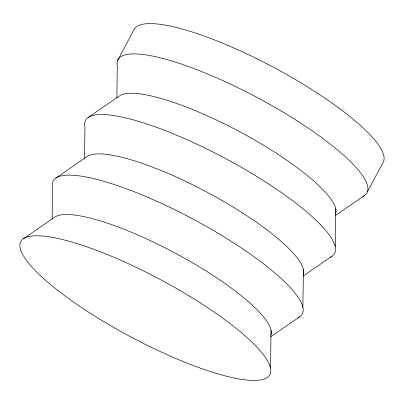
<?xml version="1.0" encoding="UTF-8"?>
<svg xmlns="http://www.w3.org/2000/svg" width="404" height="404" viewBox="0 0 404 404"><rect width="100%" height="100%" fill="white"/><g stroke="black" fill="none" stroke-linecap="round" stroke-linejoin="round"><path stroke-width="0.61" d="M52.121 219.114L52.57 187.618A141.183 32.239 28.1 0 1 191.223 218.135A141.183 32.239 28.1 0 1 298.081 317.736M84.492 158.489L84.941 126.992A141.183 32.239 28.1 0 1 223.594 157.51A141.183 32.239 28.1 0 1 330.452 257.111M116.862 97.864L117.312 66.367A141.183 32.239 28.1 0 1 255.964 96.884A141.183 32.239 28.1 0 1 362.822 196.485M270.503 367.943L271.044 330.149M302.874 307.318L303.414 269.524M335.244 246.692L335.785 208.898M117.468 60.752L133.653 30.441A141.183 32.239 28.1 0 1 269.478 65.165A141.183 32.239 28.1 0 1 383.643 161.373L367.458 191.683M88.33 117.372L119.736 95.743A123.533 28.209 28.1 0 1 244.304 134.209A123.533 28.209 28.1 0 1 335.648 213.812M55.959 178.002L87.365 156.373A123.533 28.209 28.1 0 1 211.933 194.834A123.533 28.209 28.1 0 1 303.278 274.437M23.589 238.628L54.995 216.999A123.533 28.209 28.1 0 1 179.563 255.459A123.533 28.209 28.1 0 1 270.907 335.062M335.396 215.544L364.226 195.688M303.025 276.169L331.856 256.313M270.655 336.795L299.485 316.938M58.272 290.789A141.183 32.239 28.1 0 0 267.115 377.563A141.183 32.239 28.1 0 0 110.666 255.934A141.183 32.239 28.1 0 0 58.272 290.789"/></g></svg>
